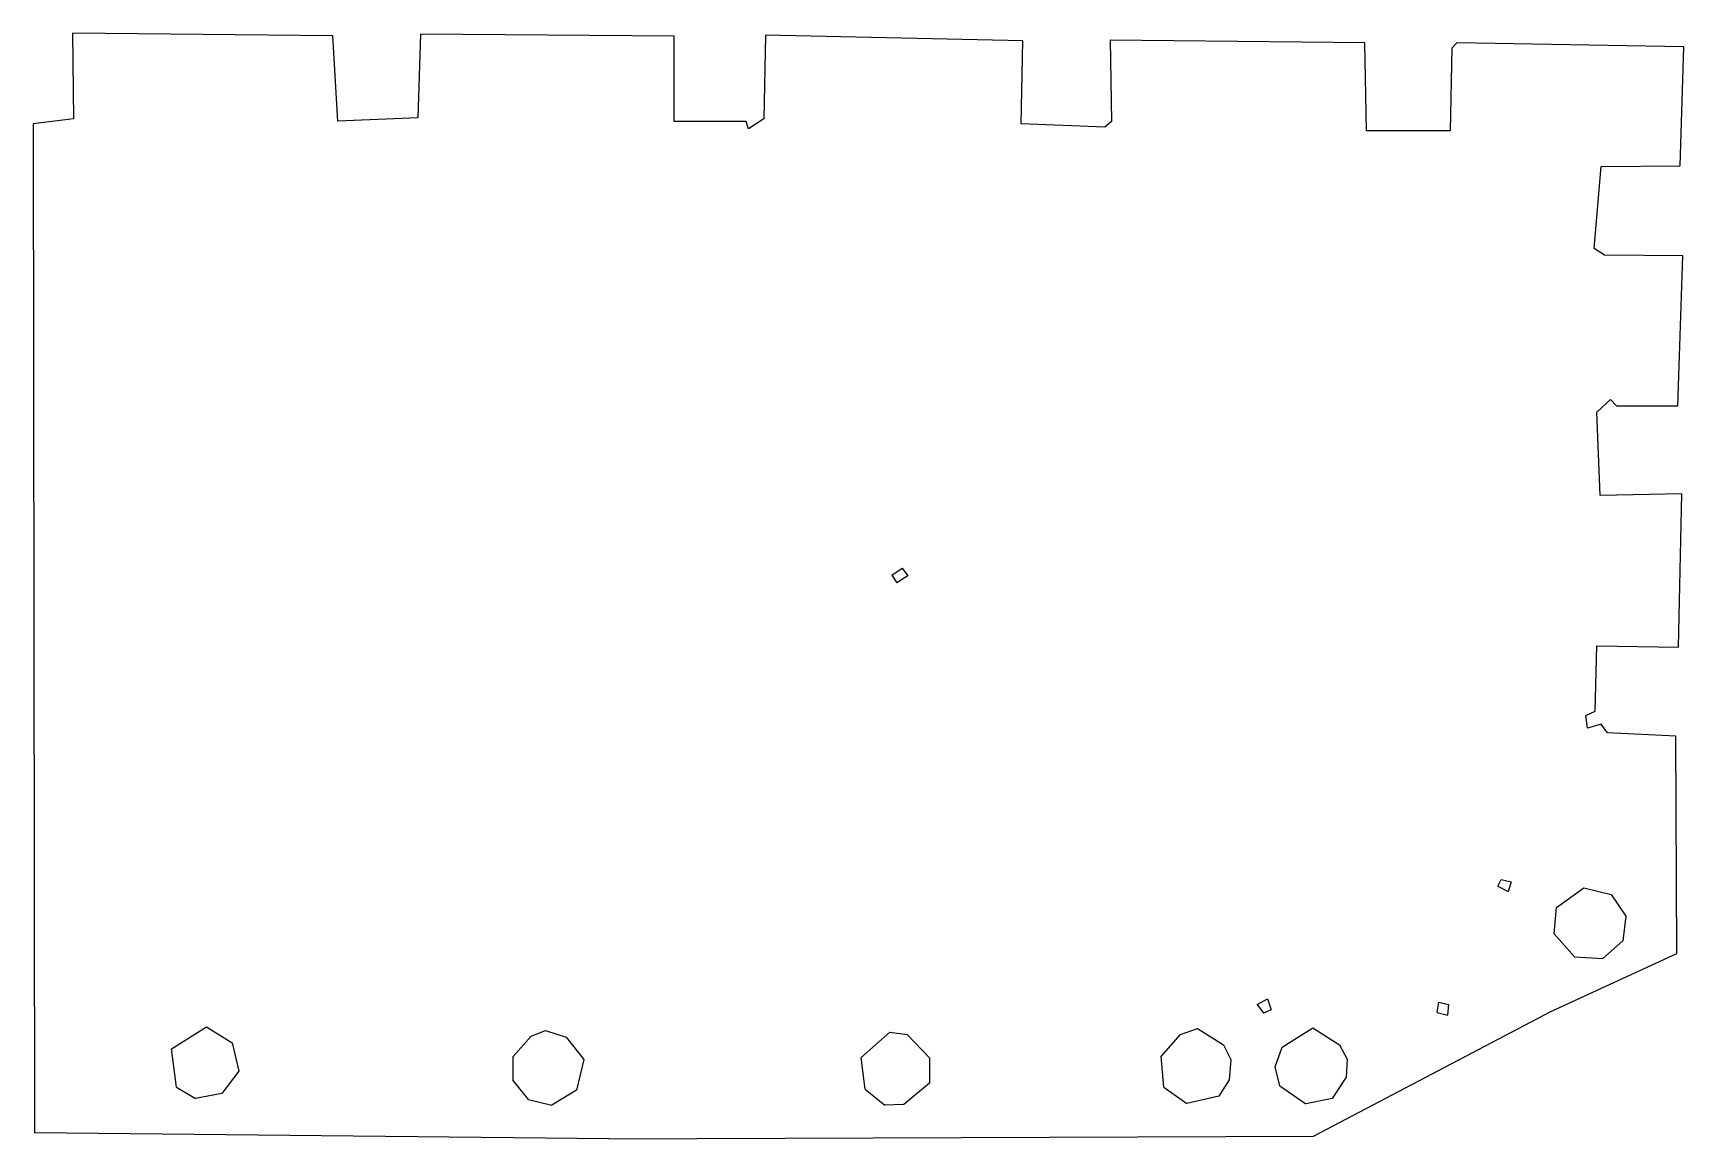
# Model space of a CAD drawing. Header units: millimetres. Extents: x 520 to 3536, y 391 to 2412.
import ezdxf

# ---------------------------------------------------------------- set-up
doc = ezdxf.new("R2010")
doc.units = ezdxf.units.MM

msp = doc.modelspace()

# ---------------------------------------------------------------- linework, layer by layer
for p, q in [((592, 2412), (594, 2255)), ((1068, 2407), (592, 2412)), ((1077, 2251), (1068, 2407)), ((1228, 2410), (1223, 2257)), ((1691, 2406), (1228, 2410)), ((1691, 2250), (1691, 2406)), ((1858, 2408), (1855, 2255)), ((2328, 2398), (1858, 2408)), ((2325, 2246), (2328, 2398)), ((2488, 2399), (2490, 2250)), ((2953, 2394), (2488, 2399)), ((2956, 2233), (2953, 2394)), ((3112, 2384), (3109, 2233)), ((3121, 2394), (3112, 2384)), ((3536, 2387), (3121, 2394)), ((3529, 2169), (3536, 2387)), ((594, 2255), (520, 2246)), ((520, 2246), (523, 402)), ((1223, 2257), (1077, 2251)), ((1823, 2250), (1691, 2250)), ((1827, 2237), (1823, 2250)), ((1855, 2255), (1827, 2237)), ((2478, 2240), (2325, 2246)), ((2490, 2250), (2478, 2240)), ((3109, 2233), (2956, 2233)), ((3372, 2018), (3385, 2168)), ((3385, 2168), (3529, 2169)), ((3391, 2006), (3372, 2018)), ((3534, 2005), (3391, 2006)), ((3525, 1731), (3534, 2005)), ((3377, 1719), (3402, 1742)), ((3402, 1742), (3413, 1731)), ((3413, 1731), (3525, 1731)), ((3383, 1567), (3377, 1719)), ((3532, 1570), (3383, 1567)), ((3526, 1290), (3532, 1570)), ((2089, 1421), (2108, 1434)), ((2089, 1421), (2098, 1407)), ((2118, 1420), (2098, 1407)), ((2108, 1434), (2118, 1420)), ((3374, 1173), (3377, 1292)), ((3377, 1292), (3526, 1290)), ((3357, 1165), (3374, 1173)), ((3360, 1142), (3357, 1165)), ((3385, 1149), (3360, 1142)), ((3396, 1133), (3385, 1149)), ((3521, 1127), (3396, 1133)), ((3523, 730), (3521, 1127)), ((3196, 853), (3202, 865)), ((3196, 853), (3215, 843)), ((3202, 865), (3220, 861)), ((3220, 861), (3215, 843)), ((3303, 814), (3353, 850)), ((3353, 850), (3403, 838)), ((3403, 838), (3430, 798)), ((3299, 766), (3303, 814)), ((3430, 798), (3424, 753)), ((3336, 724), (3299, 766)), ((3293, 624), (3523, 730)), ((3336, 724), (3388, 721)), ((3424, 753), (3388, 721)), ((2756, 637), (2775, 647)), ((2756, 637), (2768, 621)), ((2775, 647), (2782, 627)), ((3085, 622), (3088, 641)), ((3088, 641), (3106, 637)), ((3106, 637), (3104, 617)), ((2782, 627), (2768, 621)), ((2859, 396), (3293, 624)), ((3085, 622), (3104, 617)), ((773, 556), (837, 596)), ((837, 596), (884, 567)), ((1397, 542), (1430, 579)), ((1430, 579), (1456, 589)), ((1456, 589), (1494, 577)), ((1494, 577), (1526, 536)), ((2033, 540), (2085, 586)), ((2085, 586), (2117, 582)), ((2117, 582), (2158, 539)), ((2581, 542), (2616, 582)), ((2616, 582), (2647, 593)), ((2647, 593), (2695, 563)), ((2802, 559), (2858, 594)), ((2858, 594), (2907, 563)), ((782, 486), (773, 556)), ((884, 567), (896, 515)), ((2695, 563), (2708, 536)), ((2789, 523), (2802, 559)), ((2907, 563), (2921, 537)), ((896, 515), (865, 474)), ((1397, 498), (1397, 542)), ((1526, 536), (1513, 480)), ((2040, 482), (2033, 540)), ((2158, 539), (2158, 493)), ((2586, 486), (2581, 542)), ((2708, 536), (2705, 499)), ((2798, 488), (2789, 523)), ((2921, 537), (2919, 504)), ((782, 486), (817, 465)), ((1425, 463), (1397, 498)), ((2158, 493), (2111, 454)), ((2586, 486), (2628, 456)), ((2705, 499), (2686, 469)), ((2798, 488), (2845, 455)), ((2919, 504), (2893, 465)), ((865, 474), (817, 465)), ((1425, 463), (1468, 453)), ((1513, 480), (1468, 453)), ((2040, 482), (2076, 453)), ((2111, 454), (2076, 453)), ((2686, 469), (2628, 456)), ((2893, 465), (2845, 455)), ((1572, 391), (523, 402)), ((1572, 391), (2859, 396))]:
    msp.add_line(p, q)

doc.saveas('drawing.dxf')
